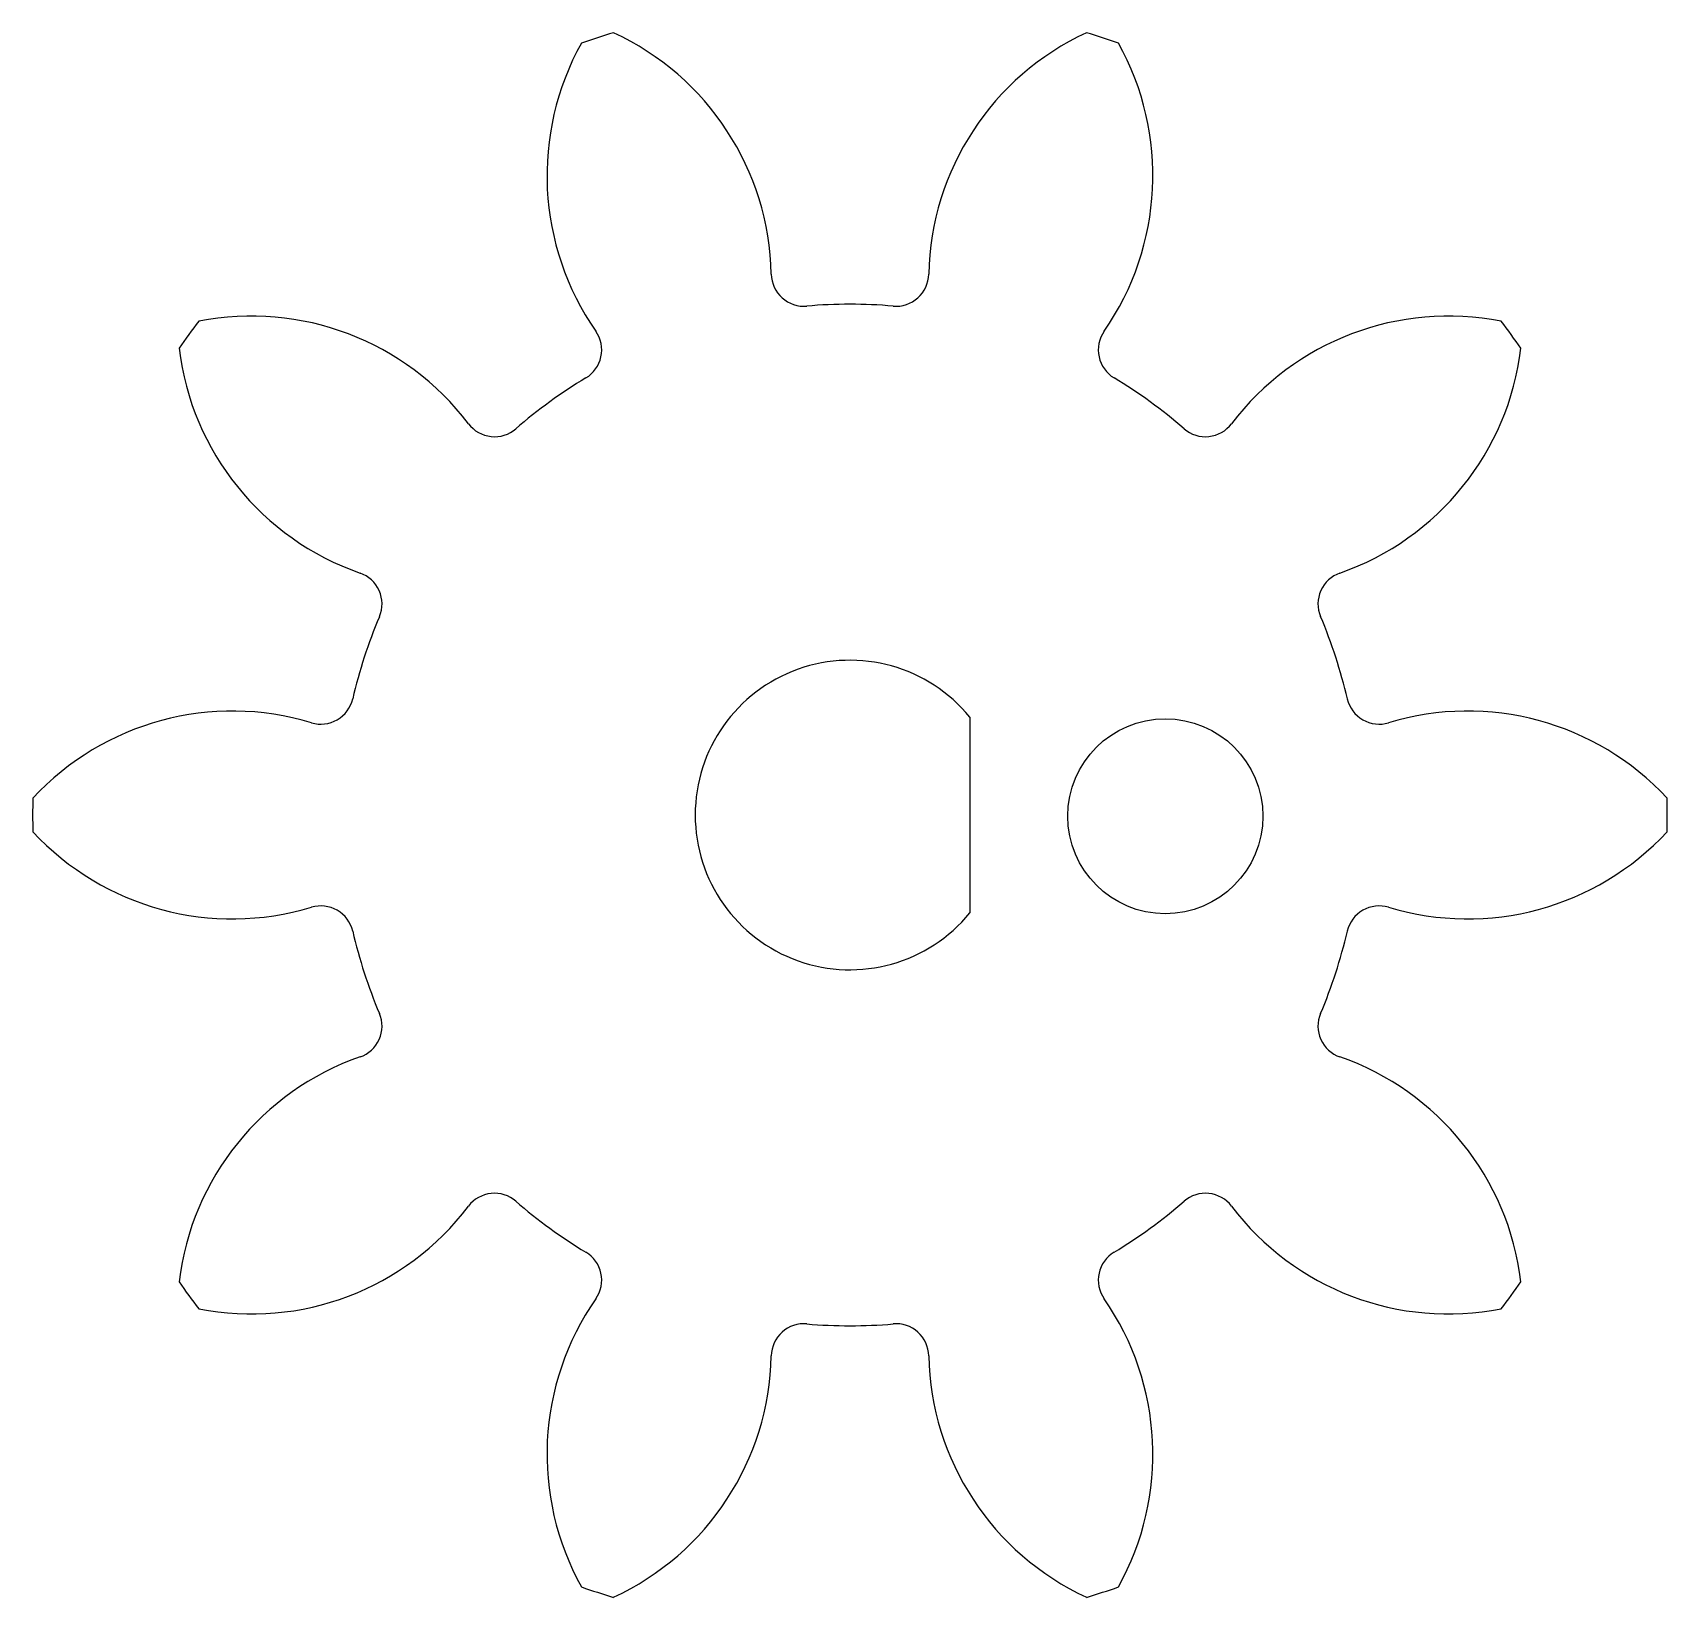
# Paper-space layout 'Sheet1' of a CAD drawing. Header units: millimetres. Extents: x 66.5 to 81.5, y 224.6 to 238.9.
import ezdxf

# ---------------------------------------------------------------- set-up
doc = ezdxf.new("R2010")
doc.units = ezdxf.units.MM

psp = doc.layouts.new('Sheet1')

# ---------------------------------------------------------------- linework, layer by layer
at = {"color": 7, "linetype": 'Continuous', "lineweight": 25}
psp.add_line((75.055, 232.638), (75.055, 230.842), dxfattribs=at)
psp.add_circle((76.849, 231.729), 0.895, dxfattribs=at)
for centre, radius, start, end in [((73.675, 237.607), 2.5, 150.8575, 214.8132), ((73.955, 231.74), 7.5, 106.8241, 109.1759), ((70.734, 236.651), 2.5, 1.1868, 65.1425), ((77.177, 236.651), 2.5, 114.8575, 178.8132), ((73.955, 231.74), 7.5, 70.8241, 73.1759), ((74.235, 237.607), 2.5, 325.1868, 29.1425), ((73.533, 236.709), 0.3, 181.1868, 274.8577), ((74.378, 236.709), 0.3, 265.1423, 358.8132), ((73.955, 231.74), 4.687, 85.1423, 94.8577), ((73.955, 231.74), 7.5, 142.8241, 145.1759), ((68.463, 233.819), 2.5, 37.1868, 101.1425), ((79.448, 233.819), 2.5, 78.8575, 142.8132), ((73.955, 231.74), 7.5, 34.8241, 37.1759), ((71.377, 236.008), 0.3, 301.1423, 34.8132), ((76.534, 236.008), 0.3, 145.1868, 238.8577), ((70.281, 236.322), 2.5, 186.8575, 250.8132), ((77.63, 236.322), 2.5, 289.1868, 353.1425), ((73.955, 231.74), 4.687, 121.1423, 130.8577), ((73.955, 231.74), 4.687, 49.1423, 58.8577), ((70.693, 235.512), 0.3, 217.1868, 310.8577), ((77.218, 235.512), 0.3, 229.1423, 322.8132), ((69.361, 233.677), 0.3, 337.1423, 70.8132), ((78.55, 233.677), 0.3, 109.1868, 202.8577), ((73.955, 231.74), 4.686, 157.1423, 166.8577), ((73.955, 231.74), 4.687, 13.1423, 22.8577), ((73.955, 231.74), 1.42, 39.2269, 320.7731), ((69.1, 232.874), 0.3, 253.1868, 346.8577), ((78.811, 232.874), 0.3, 193.1423, 286.8132), ((68.29, 230.194), 2.5, 73.1868, 137.1425), ((79.621, 230.194), 2.5, 42.8575, 106.8132), ((73.955, 231.74), 7.5, 178.8241, 181.1759), ((73.955, 231.74), 7.5, 358.8241, 1.1759), ((68.29, 233.287), 2.5, 222.8575, 286.8132), ((79.621, 233.287), 2.5, 253.1868, 317.1425), ((69.1, 230.606), 0.3, 13.1423, 106.8132), ((78.811, 230.606), 0.3, 73.1868, 166.8577), ((73.955, 231.74), 4.686, 193.1423, 202.8577), ((73.955, 231.74), 4.687, 337.1423, 346.8577), ((69.361, 229.803), 0.3, 289.1868, 22.8577), ((78.55, 229.803), 0.3, 157.1423, 250.8132), ((70.281, 227.159), 2.5, 109.1868, 173.1425), ((77.63, 227.159), 2.5, 6.8575, 70.8132), ((68.463, 229.661), 2.5, 258.8575, 322.8132), ((70.693, 227.969), 0.3, 49.1423, 142.8132), ((73.955, 231.74), 4.687, 229.1423, 238.8577), ((73.955, 231.74), 4.687, 301.1423, 310.8577), ((77.218, 227.969), 0.3, 37.1868, 130.8577), ((79.448, 229.661), 2.5, 217.1868, 281.1425), ((71.377, 227.472), 0.3, 325.1868, 58.8577), ((76.534, 227.472), 0.3, 121.1423, 214.8132), ((73.955, 231.74), 7.5, 214.8241, 217.1759), ((73.955, 231.74), 7.5, 322.8241, 325.1759), ((73.675, 225.874), 2.5, 145.1868, 209.1425), ((74.235, 225.874), 2.5, 330.8575, 34.8132), ((73.533, 226.772), 0.3, 85.1423, 178.8132), ((73.955, 231.74), 4.687, 265.1423, 274.8577), ((74.378, 226.772), 0.3, 1.1868, 94.8577), ((70.734, 226.83), 2.5, 294.8575, 358.8132), ((77.177, 226.83), 2.5, 181.1868, 245.1425), ((73.955, 231.74), 7.5, 250.8241, 253.1759), ((73.955, 231.74), 7.5, 286.8241, 289.1759)]:
    psp.add_arc(centre, radius, start, end, dxfattribs=at)

doc.saveas('drawing.dxf')
